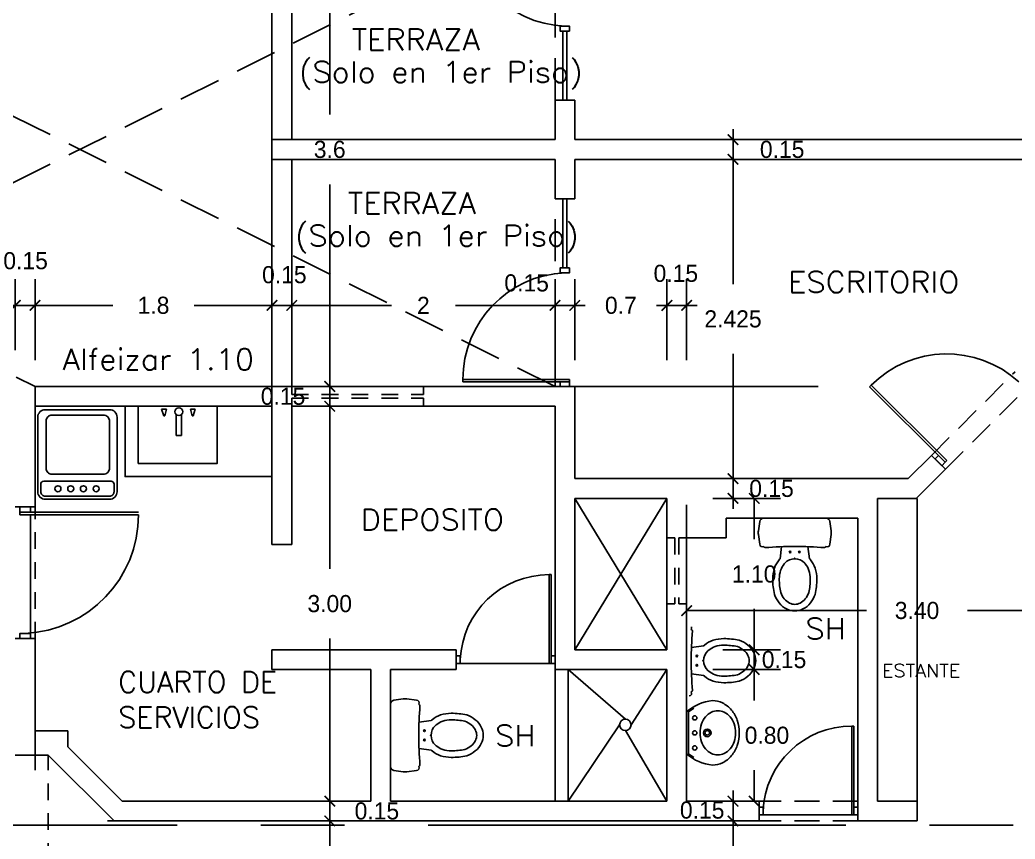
# Model space of a CAD drawing. Header units: millimetres. Extents: x 223 to 336, y 70 to 137.
# Drawn here: x 314.22 to 321.78, y 123.67 to 129.9 of the extents above; entities that cross this region are included whole.
import ezdxf

# ---------------------------------------------------------------- set-up
doc = ezdxf.new("R2010")
doc.units = ezdxf.units.MM
doc.linetypes.add('CENTERX2', pattern=[101.6, 63.5, -12.7, 12.7, -12.7])
doc.linetypes.add('HIDDEN', pattern=[9.525, 6.35, -3.175])
doc.layers.add('COTAS', color=3, linetype='Continuous', lineweight=9)
for name, color, linetype in [('linea-corte', 140, 'CENTERX2'), ('MUEBLES', 253, 'Continuous'), ('MUROS', 5, 'Continuous'), ('MUROS-BAJOS', 40, 'Continuous'), ('pisos', 8, 'Continuous'), ('PROYECCIONES', 6, 'HIDDEN'), ('PUERTAS', 2, 'Continuous'), ('TEXTOS', 4, 'Continuous')]:
    doc.layers.add(name, color=color, linetype=linetype)
doc.layers.add('VENTANAS', color=250, linetype='Continuous', plot=False)
doc.styles.add('ROMANS', font='romans.shx', dxfattribs={"height": 0.05})
doc.dimstyles.new('ISO-25', dxfattribs={"dimtxt": 0.13, "dimasz": 0.08, "dimexe": 0.2, "dimexo": 0.2, "dimgap": 0.2, "dimtad": 0, "dimtih": 1, "dimtoh": 1, "dimdec": 3, "dimdsep": 46, "dimtxsty": 'Standard', "dimblk": 'ARCHTICK', "dimcen": 3, "dimadec": 0, "dimazin": 0, "dimtfac": 1, "dimtdec": 3, "dimtmove": 0, "dimatfit": 3, "dimldrblk": 'ARCHTICK', "dimfxl": 1, "dimarcsym": 0})

# ---------------------------------------------------------------- blocks, each defined once
blk = doc.blocks.new('_ARCHTICK')
at = {"color": 0, "linetype": 'ByBlock', "const_width": 0.15}
blk.add_lwpolyline([(-0.5, -0.5), (0.5, 0.5)], dxfattribs=at)
blk = doc.blocks.new('*D398')
at = {"layer": 'COTAS', "color": 0, "lineweight": -2, "ltscale": 0.05, "transparency": 16777216}
for p, q in [((319.4806, 128.8378), (319.8327, 128.8378)), ((319.6327, 128.8378), (319.6327, 127.8903)), ((319.6327, 126.4128), (319.6327, 127.3603)), ((319.4806, 126.4128), (319.8327, 126.4128))]:
    blk.add_line(p, q, dxfattribs=at)
at = {"layer": 'Defpoints', "color": 0, "ltscale": 0.05, "transparency": 16777216}
for p in [(319.2806, 128.8378), (319.6327, 128.8378), (319.2806, 126.4128)]:
    blk.add_point(p, dxfattribs=at)
at = {"layer": 'COTAS', "color": 0, "lineweight": -2, "ltscale": 0.05, "transparency": 16777216, "xscale": 0.08, "yscale": 0.08, "zscale": 0.08}
for p, rotation in [((319.6327, 128.8378), 90), ((319.6327, 126.4128), 270)]:
    blk.add_blockref('_ARCHTICK', p, dxfattribs=dict(at, rotation=rotation))
at = {"layer": 'COTAS', "color": 0, "ltscale": 0.05, "transparency": 16777216, "insert": (319.6327, 127.6253), "char_height": 0.13, "attachment_point": 5}
blk.add_mtext('2.425', dxfattribs=at)
blk = doc.blocks.new('*D383')
at = {"layer": 'COTAS', "color": 0, "lineweight": -2, "ltscale": 0.05, "transparency": 16777216}
for p, q in [((316.5691, 127.1128), (316.5691, 127.1928)), ((316.8806, 127.1128), (316.3691, 127.1128)), ((316.5691, 127.1128), (316.5691, 126.9628)), ((316.5691, 127.1128), (316.5691, 126.9628)), ((316.8806, 126.9628), (316.3691, 126.9628)), ((316.5691, 126.9628), (316.5691, 126.8828))]:
    blk.add_line(p, q, dxfattribs=at)
at = {"layer": 'Defpoints', "color": 0, "ltscale": 0.05, "transparency": 16777216}
for p in [(317.0806, 127.1128), (316.5691, 126.9628), (317.0806, 126.9628)]:
    blk.add_point(p, dxfattribs=at)
at = {"layer": 'COTAS', "color": 0, "lineweight": -2, "ltscale": 0.05, "transparency": 16777216, "xscale": 0.08, "yscale": 0.08, "zscale": 0.08}
for p, rotation in [((316.5691, 127.1128), 270), ((316.5691, 126.9628), 90)]:
    blk.add_blockref('_ARCHTICK', p, dxfattribs=dict(at, rotation=rotation))
at = {"layer": 'COTAS', "color": 0, "ltscale": 0.05, "transparency": 16777216, "insert": (316.2146, 127.0378), "char_height": 0.13, "attachment_point": 5}
blk.add_mtext('0.15', dxfattribs=at)
blk = doc.blocks.new('*D382')
at = {"layer": 'COTAS', "color": 0, "lineweight": -2, "ltscale": 0.05, "transparency": 16777216}
for p, q in [((316.8806, 130.7128), (316.3691, 130.7128)), ((316.5691, 130.7128), (316.5691, 129.1778)), ((316.5691, 127.1128), (316.5691, 128.6478)), ((316.8806, 127.1128), (316.3691, 127.1128))]:
    blk.add_line(p, q, dxfattribs=at)
at = {"layer": 'Defpoints', "color": 0, "ltscale": 0.05, "transparency": 16777216}
for p in [(317.0806, 130.7128), (316.5691, 127.1128), (317.0806, 127.1128)]:
    blk.add_point(p, dxfattribs=at)
at = {"layer": 'COTAS', "color": 0, "lineweight": -2, "ltscale": 0.05, "transparency": 16777216, "xscale": 0.08, "yscale": 0.08, "zscale": 0.08}
for p, rotation in [((316.5691, 130.7128), 90), ((316.5691, 127.1128), 270)]:
    blk.add_blockref('_ARCHTICK', p, dxfattribs=dict(at, rotation=rotation))
at = {"layer": 'COTAS', "color": 0, "ltscale": 0.05, "transparency": 16777216, "insert": (316.5691, 128.9128), "char_height": 0.13, "attachment_point": 5}
blk.add_mtext('3.6', dxfattribs=at)
blk = doc.blocks.new('*D346')
at = {"layer": 'COTAS', "color": 0, "lineweight": -2, "ltscale": 0.05, "transparency": 16777216}
for p, q in [((314.8806, 123.8128), (316.7691, 123.8128)), ((316.5691, 123.8128), (316.5691, 123.5778)), ((316.5691, 122.8128), (316.5691, 123.0478)), ((314.8806, 122.8128), (316.7691, 122.8128))]:
    blk.add_line(p, q, dxfattribs=at)
at = {"layer": 'Defpoints', "color": 0, "ltscale": 0.05, "transparency": 16777216}
for p in [(314.6806, 123.8128), (314.6806, 122.8128), (316.5691, 122.8128)]:
    blk.add_point(p, dxfattribs=at)
at = {"layer": 'COTAS', "color": 0, "lineweight": -2, "ltscale": 0.05, "transparency": 16777216, "xscale": 0.08, "yscale": 0.08, "zscale": 0.08}
for p, rotation in [((316.5691, 123.8128), 90), ((316.5691, 122.8128), 270)]:
    blk.add_blockref('_ARCHTICK', p, dxfattribs=dict(at, rotation=rotation))
at = {"layer": 'COTAS', "color": 0, "ltscale": 0.05, "transparency": 16777216, "insert": (316.5691, 123.3128), "char_height": 0.13, "attachment_point": 5}
blk.add_mtext('1.00', dxfattribs=at)
blk = doc.blocks.new('*D345')
at = {"layer": 'COTAS', "color": 0, "lineweight": -2, "ltscale": 0.05, "transparency": 16777216}
for p, q in [((316.5691, 123.9628), (316.5691, 124.0428)), ((316.6806, 123.9628), (316.3691, 123.9628)), ((316.5691, 123.9628), (316.5691, 123.8128)), ((316.5691, 123.9628), (316.5691, 123.8128)), ((314.8806, 123.8128), (316.7691, 123.8128)), ((316.5691, 123.8128), (316.5691, 123.7328))]:
    blk.add_line(p, q, dxfattribs=at)
at = {"layer": 'Defpoints', "color": 0, "ltscale": 0.05, "transparency": 16777216}
for p in [(316.8806, 123.9628), (314.6806, 123.8128), (316.5691, 123.8128)]:
    blk.add_point(p, dxfattribs=at)
at = {"layer": 'COTAS', "color": 0, "lineweight": -2, "ltscale": 0.05, "transparency": 16777216, "xscale": 0.08, "yscale": 0.08, "zscale": 0.08}
for p, rotation in [((316.5691, 123.9628), 270), ((316.5691, 123.8128), 90)]:
    blk.add_blockref('_ARCHTICK', p, dxfattribs=dict(at, rotation=rotation))
at = {"layer": 'COTAS', "color": 0, "ltscale": 0.05, "transparency": 16777216, "insert": (316.9274, 123.8878), "char_height": 0.13, "attachment_point": 5}
blk.add_mtext('0.15', dxfattribs=at)
blk = doc.blocks.new('Waters02')
for p, q in [((-0.2369, 0), (0, 0)), ((0, 0), (0.2369, 0)), ((0.2369, 0), (0, 0)), ((-0.2763, -0.0968), (-0.2666, -0.0259)), ((0.2763, -0.0968), (0.2666, -0.0259)), ((-0.2665, -0.1989), (-0.2764, -0.1232)), ((0.2665, -0.1989), (0.2764, -0.1232)), ((-0.0999, -0.2168), (-0.1124, -0.3084)), ((0.1001, -0.2168), (0.1123, -0.3084))]:
    blk.add_line(p, q)
for points in [[(-0.1124, -0.3084, 0.013963), (-0.1187, -0.3158, 0.089637), (-0.1546, -0.3811, 0.081306), (-0.1679, -0.462, 0.056545), (-0.1546, -0.5792, 0.089637), (-0.1187, -0.6444, 0.104644), (-0.0624, -0.69, 0.118458), (0, -0.705, 0.108474)], [(-0.0754, -0.3421, 0.013963), (-0.0799, -0.3474, 0.089637), (-0.1073, -0.397, 0.081306), (-0.1179, -0.462, 0.055176), (-0.1065, -0.5655, 0.085892), (-0.0799, -0.6129, 0.104644), (-0.0397, -0.6455, 0.118458), (0, -0.655, 0.118458)], [(0, -0.705, 0.118458), (0.0624, -0.69, 0.104644), (0.1187, -0.6444, 0.089637), (0.1546, -0.5792, 0.056545), (0.1679, -0.462, 0.081306), (0.1546, -0.3811, 0.089637), (0.1187, -0.3158, 0.014084), (0.1123, -0.3084, 0.108474)], [(0, -0.655, 0.118458), (0.0397, -0.6455, 0.104644), (0.0799, -0.6129, 0.085892), (0.1065, -0.5655, 0.055176), (0.1179, -0.462, 0.081306), (0.1073, -0.397, 0.089637), (0.0799, -0.3474, 0.014084), (0.0753, -0.342, 0.014084)]]:
    blk.add_lwpolyline(points, format="xyb")
for centre in [(-0.0351, -0.2578), (0.0352, -0.2578)]:
    blk.add_circle(centre, 0.00635)
for centre, radius, start, end in [((-0.2369, -0.03), 0.03, 90, 172.23483), ((0.2369, -0.03), 0.03, 7.76517, 90), ((-0.1772, -0.1103), 0.1, 172.23483, 187.43141), ((0.1772, -0.1103), 0.1, 352.56859, 7.76517), ((-0.2368, -0.195), 0.03, 187.43141, 224.95324), ((-0.2492, -0.1825), 0.0348, 255.42526, 291.0227), ((-0.223, -0.2095), 0.0148, 201.68967, 259.56391), ((0.0001, -3.0244), 2.8094, 90.00157, 94.60914), ((0.0001, -3.0244), 2.8094, 85.39307, 90.00157), ((-0.0001, -3.0244), 2.8094, 85.39086, 89.99843), ((0.223, -0.2095), 0.0148, 280.43609, 338.31033), ((0.2492, -0.1825), 0.0348, 248.9773, 284.57474), ((0.2368, -0.195), 0.03, 315.04676, 352.56859), ((0, -0.4116), 0.1025, 42.73136, 137.3026)]:
    blk.add_arc(centre, radius, start, end)
blk.add_point((0, -0.305))
blk = doc.blocks.new('*D397')
at = {"layer": 'COTAS', "color": 0, "lineweight": -2, "ltscale": 0.05, "transparency": 16777216}
for p, q in [((319.6327, 126.4128), (319.6327, 126.4928)), ((319.4806, 126.4128), (319.8327, 126.4128)), ((319.6327, 126.2628), (319.6327, 126.4128)), ((319.6327, 126.2628), (319.6327, 126.4128)), ((319.4806, 126.2628), (319.8327, 126.2628)), ((319.6327, 126.2628), (319.6327, 126.1828))]:
    blk.add_line(p, q, dxfattribs=at)
at = {"layer": 'Defpoints', "color": 0, "ltscale": 0.05, "transparency": 16777216}
for p in [(319.2806, 126.4128), (319.6327, 126.4128), (319.2806, 126.2628)]:
    blk.add_point(p, dxfattribs=at)
at = {"layer": 'COTAS', "color": 0, "lineweight": -2, "ltscale": 0.05, "transparency": 16777216, "xscale": 0.08, "yscale": 0.08, "zscale": 0.08}
for p, rotation in [((319.6327, 126.4128), 270), ((319.6327, 126.2628), 90)]:
    blk.add_blockref('_ARCHTICK', p, dxfattribs=dict(at, rotation=rotation))
at = {"layer": 'COTAS', "color": 0, "ltscale": 0.05, "transparency": 16777216, "insert": (319.9253, 126.3378), "char_height": 0.13, "attachment_point": 5}
blk.add_mtext('0.15', dxfattribs=at)
blk = doc.blocks.new('*D351')
at = {"layer": 'COTAS', "color": 0, "lineweight": -2, "ltscale": 0.05, "transparency": 16777216}
for p, q in [((319.4806, 124.9628), (319.9934, 124.9628)), ((319.7934, 124.9628), (319.7934, 124.7278)), ((319.7934, 123.9628), (319.7934, 124.1978)), ((319.4806, 123.9628), (319.9934, 123.9628))]:
    blk.add_line(p, q, dxfattribs=at)
at = {"layer": 'Defpoints', "color": 0, "ltscale": 0.05, "transparency": 16777216}
for p in [(319.2806, 124.9628), (319.7934, 124.9628), (319.2806, 123.9628)]:
    blk.add_point(p, dxfattribs=at)
at = {"layer": 'COTAS', "color": 0, "lineweight": -2, "ltscale": 0.05, "transparency": 16777216, "xscale": 0.08, "yscale": 0.08, "zscale": 0.08}
for p, rotation in [((319.7934, 124.9628), 90), ((319.7934, 123.9628), 270)]:
    blk.add_blockref('_ARCHTICK', p, dxfattribs=dict(at, rotation=rotation))
at = {"layer": 'COTAS', "color": 0, "ltscale": 0.05, "transparency": 16777216, "insert": (319.8906, 124.4628), "char_height": 0.13, "attachment_point": 5}
blk.add_mtext('0.80', dxfattribs=at)
blk = doc.blocks.new('*D330')
at = {"layer": 'COTAS', "color": 0, "lineweight": -2, "ltscale": 0.05, "transparency": 16777216}
for p, q in [((319.2806, 126.2128), (319.2806, 125.2106)), ((322.7806, 125.8378), (322.7806, 125.2106)), ((319.2806, 125.4106), (320.6465, 125.4106)), ((322.7806, 125.4106), (321.4148, 125.4106))]:
    blk.add_line(p, q, dxfattribs=at)
at = {"layer": 'Defpoints', "color": 0, "ltscale": 0.05, "transparency": 16777216}
for p in [(319.2806, 126.4128), (322.7806, 126.0378), (319.2806, 125.4106)]:
    blk.add_point(p, dxfattribs=at)
at = {"layer": 'COTAS', "color": 0, "lineweight": -2, "ltscale": 0.05, "transparency": 16777216, "xscale": 0.08, "yscale": 0.08, "zscale": 0.08, "rotation": 180}
blk.add_blockref('_ARCHTICK', (319.2806, 125.4106), dxfattribs=at)
at = {"layer": 'COTAS', "color": 0, "lineweight": -2, "ltscale": 0.05, "transparency": 16777216, "xscale": 0.08, "yscale": 0.08, "zscale": 0.08}
blk.add_blockref('_ARCHTICK', (322.7806, 125.4106), dxfattribs=at)
at = {"layer": 'COTAS', "color": 0, "ltscale": 0.05, "transparency": 16777216, "insert": (321.0306, 125.4106), "char_height": 0.13, "attachment_point": 5}
blk.add_mtext('3.40', dxfattribs=at)
blk = doc.blocks.new('*D352')
at = {"layer": 'COTAS', "color": 0, "lineweight": -2, "ltscale": 0.05, "transparency": 16777216}
for p, q in [((319.7934, 125.1128), (319.7934, 125.1928)), ((319.5556, 125.1128), (319.9934, 125.1128)), ((319.7934, 124.9628), (319.7934, 125.1128)), ((319.7934, 124.9628), (319.7934, 125.1128)), ((319.4806, 124.9628), (319.9934, 124.9628)), ((319.7934, 124.9628), (319.7934, 124.8828))]:
    blk.add_line(p, q, dxfattribs=at)
at = {"layer": 'Defpoints', "color": 0, "ltscale": 0.05, "transparency": 16777216}
for p in [(319.3556, 125.1128), (319.7934, 125.1128), (319.2806, 124.9628)]:
    blk.add_point(p, dxfattribs=at)
at = {"layer": 'COTAS', "color": 0, "lineweight": -2, "ltscale": 0.05, "transparency": 16777216, "xscale": 0.08, "yscale": 0.08, "zscale": 0.08}
for p, rotation in [((319.7934, 125.1128), 270), ((319.7934, 124.9628), 90)]:
    blk.add_blockref('_ARCHTICK', p, dxfattribs=dict(at, rotation=rotation))
at = {"layer": 'COTAS', "color": 0, "ltscale": 0.05, "transparency": 16777216, "insert": (320.0205, 125.0378), "char_height": 0.13, "attachment_point": 5}
blk.add_mtext('0.15', dxfattribs=at)
blk = doc.blocks.new('Lavats14')
for p, q in [((-0.16, 0), (0.16, 0)), ((-0.16, -0.014), (-0.1871, -0.0546)), ((-0.16, -0.014), (0.16, -0.014)), ((0.16, -0.014), (0.1871, -0.0546))]:
    blk.add_line(p, q)
for points in [[(-0.1679, -0.2366, -0.115976), (-0.1565, -0.1883, -0.104098), (-0.1206, -0.1429, -0.090776), (-0.0674, -0.113, -0.083177), (0, -0.1017, -0.083177), (0.0674, -0.113, -0.090776), (0.1206, -0.1429, -0.104098), (0.1565, -0.1883, -0.115976), (0.1679, -0.2366, -0.115976)], [(-0.245, -0.1961, 0.115976), (-0.2271, -0.2721, 0.104098), (-0.1732, -0.3402, 0.090776), (-0.0957, -0.3839, 0.083177), (0, -0.4, 0.083177), (0.0957, -0.3839, 0.090776), (0.1732, -0.3402, 0.104098), (0.2271, -0.2721, 0.115976), (0.245, -0.1961, 0.115976)], [(-0.1679, -0.2366, 0.115976), (-0.1565, -0.285, 0.104098), (-0.1206, -0.3304, 0.090776), (-0.0674, -0.3603, 0.083177), (0, -0.3716, 0.083177), (0.0674, -0.3603, 0.090776), (0.1206, -0.3304, 0.104098), (0.1565, -0.285, 0.115976), (0.1679, -0.2366, 0.115976)]]:
    blk.add_lwpolyline(points, format="xyb")
for centre, radius in [((-0.1144, -0.0613), 0.016), ((0, -0.0613), 0.016), ((0.1138, -0.0613), 0.016), ((0, -0.1564), 0.029), ((0, -0.1564), 0.0172)]:
    blk.add_circle(centre, radius)
for centre, start, end in [((0.0997, -0.229), 138.58883, 174.53727), ((-0.0997, -0.229), 5.46273, 41.41117)]:
    blk.add_arc(centre, 0.3463, start, end)
blk = doc.blocks.new('*D350')
at = {"layer": 'COTAS', "color": 0, "lineweight": -2, "ltscale": 0.05, "transparency": 16777216}
for p, q in [((319.6327, 123.9628), (319.6327, 124.0428)), ((319.4806, 123.9628), (319.8327, 123.9628)), ((319.6327, 123.8128), (319.6327, 123.9628)), ((319.6327, 123.8128), (319.6327, 123.9628)), ((319.595, 123.8128), (319.8327, 123.8128)), ((319.6327, 123.8128), (319.6327, 123.7328))]:
    blk.add_line(p, q, dxfattribs=at)
at = {"layer": 'Defpoints', "color": 0, "ltscale": 0.05, "transparency": 16777216}
for p in [(319.2806, 123.9628), (319.6327, 123.9628), (319.395, 123.8128)]:
    blk.add_point(p, dxfattribs=at)
at = {"layer": 'COTAS', "color": 0, "lineweight": -2, "ltscale": 0.05, "transparency": 16777216, "xscale": 0.08, "yscale": 0.08, "zscale": 0.08}
for p, rotation in [((319.6327, 123.9628), 270), ((319.6327, 123.8128), 90)]:
    blk.add_blockref('_ARCHTICK', p, dxfattribs=dict(at, rotation=rotation))
at = {"layer": 'COTAS', "color": 0, "ltscale": 0.05, "transparency": 16777216, "insert": (319.3986, 123.8942), "char_height": 0.13, "attachment_point": 5}
blk.add_mtext('0.15', dxfattribs=at)
blk = doc.blocks.new('*D349')
at = {"layer": 'COTAS', "color": 0, "lineweight": -2, "ltscale": 0.05, "transparency": 16777216}
for p, q in [((319.595, 123.8128), (319.8327, 123.8128)), ((319.6327, 123.8128), (319.6327, 123.5778)), ((319.6327, 122.8128), (319.6327, 123.0478)), ((319.595, 122.8128), (319.8327, 122.8128))]:
    blk.add_line(p, q, dxfattribs=at)
at = {"layer": 'Defpoints', "color": 0, "ltscale": 0.05, "transparency": 16777216}
for p in [(319.395, 123.8128), (319.6327, 123.8128), (319.395, 122.8128)]:
    blk.add_point(p, dxfattribs=at)
at = {"layer": 'COTAS', "color": 0, "lineweight": -2, "ltscale": 0.05, "transparency": 16777216, "xscale": 0.08, "yscale": 0.08, "zscale": 0.08}
for p, rotation in [((319.6327, 123.8128), 90), ((319.6327, 122.8128), 270)]:
    blk.add_blockref('_ARCHTICK', p, dxfattribs=dict(at, rotation=rotation))
at = {"layer": 'COTAS', "color": 0, "ltscale": 0.05, "transparency": 16777216, "insert": (319.6327, 123.3128), "char_height": 0.13, "attachment_point": 5}
blk.add_mtext('1.00', dxfattribs=at)
blk = doc.blocks.new('*D333')
at = {"layer": 'COTAS', "color": 0, "lineweight": -2, "ltscale": 0.05, "transparency": 16777216}
for p, q in [((316.8806, 126.9628), (316.3691, 126.9628)), ((316.5691, 126.9628), (316.5691, 125.7278)), ((316.5691, 123.9628), (316.5691, 125.1978)), ((316.6806, 123.9628), (316.3691, 123.9628))]:
    blk.add_line(p, q, dxfattribs=at)
at = {"layer": 'Defpoints', "color": 0, "ltscale": 0.05, "transparency": 16777216}
for p in [(317.0806, 126.9628), (316.5691, 123.9628), (316.8806, 123.9628)]:
    blk.add_point(p, dxfattribs=at)
at = {"layer": 'COTAS', "color": 0, "lineweight": -2, "ltscale": 0.05, "transparency": 16777216, "xscale": 0.08, "yscale": 0.08, "zscale": 0.08}
for p, rotation in [((316.5691, 126.9628), 90), ((316.5691, 123.9628), 270)]:
    blk.add_blockref('_ARCHTICK', p, dxfattribs=dict(at, rotation=rotation))
at = {"layer": 'COTAS', "color": 0, "ltscale": 0.05, "transparency": 16777216, "insert": (316.5691, 125.4628), "char_height": 0.13, "attachment_point": 5}
blk.add_mtext('3.00', dxfattribs=at)
blk = doc.blocks.new('*D332')
at = {"layer": 'COTAS', "color": 0, "lineweight": -2, "ltscale": 0.05, "transparency": 16777216}
for p, q in [((319.4806, 126.2628), (319.9934, 126.2628)), ((319.7934, 126.2628), (319.7934, 125.9528)), ((319.7934, 125.1128), (319.7934, 125.4228)), ((319.5556, 125.1128), (319.9934, 125.1128))]:
    blk.add_line(p, q, dxfattribs=at)
at = {"layer": 'Defpoints', "color": 0, "ltscale": 0.05, "transparency": 16777216}
for p in [(319.2806, 126.2628), (319.7934, 126.2628), (319.3556, 125.1128)]:
    blk.add_point(p, dxfattribs=at)
at = {"layer": 'COTAS', "color": 0, "lineweight": -2, "ltscale": 0.05, "transparency": 16777216, "xscale": 0.08, "yscale": 0.08, "zscale": 0.08}
for p, rotation in [((319.7934, 126.2628), 90), ((319.7934, 125.1128), 270)]:
    blk.add_blockref('_ARCHTICK', p, dxfattribs=dict(at, rotation=rotation))
at = {"layer": 'COTAS', "color": 0, "ltscale": 0.05, "transparency": 16777216, "insert": (319.7934, 125.6878), "char_height": 0.13, "attachment_point": 5}
blk.add_mtext('1.10', dxfattribs=at)
blk = doc.blocks.new('*D444')
at = {"layer": 'COTAS', "color": 0, "lineweight": -2, "ltscale": 0.05, "transparency": 16777216}
for p, q in [((314.3306, 127.3128), (314.3306, 127.9286)), ((316.1306, 127.3128), (316.1306, 127.9286)), ((314.3306, 127.7286), (314.9223, 127.7286)), ((316.1306, 127.7286), (315.539, 127.7286))]:
    blk.add_line(p, q, dxfattribs=at)
at = {"layer": 'Defpoints', "color": 0, "ltscale": 0.05, "transparency": 16777216}
for p in [(316.1306, 127.7286), (314.3306, 127.1128), (316.1306, 127.1128)]:
    blk.add_point(p, dxfattribs=at)
at = {"layer": 'COTAS', "color": 0, "lineweight": -2, "ltscale": 0.05, "transparency": 16777216, "xscale": 0.08, "yscale": 0.08, "zscale": 0.08, "rotation": 180}
blk.add_blockref('_ARCHTICK', (314.3306, 127.7286), dxfattribs=at)
at = {"layer": 'COTAS', "color": 0, "lineweight": -2, "ltscale": 0.05, "transparency": 16777216, "xscale": 0.08, "yscale": 0.08, "zscale": 0.08}
blk.add_blockref('_ARCHTICK', (316.1306, 127.7286), dxfattribs=at)
at = {"layer": 'COTAS', "color": 0, "ltscale": 0.05, "transparency": 16777216, "insert": (315.2306, 127.7286), "char_height": 0.13, "attachment_point": 5}
blk.add_mtext('1.8', dxfattribs=at)
blk = doc.blocks.new('*D370')
at = {"layer": 'COTAS', "color": 0, "lineweight": -2, "ltscale": 0.05, "transparency": 16777216}
for p, q in [((314.1806, 127.3877), (314.1806, 127.9286)), ((312.6966, 127.7286), (313.0761, 127.7286)), ((312.6966, 127.7285), (312.6966, 127.5286)), ((314.1806, 127.7286), (313.8011, 127.7286))]:
    blk.add_line(p, q, dxfattribs=at)
at = {"layer": 'Defpoints', "color": 0, "ltscale": 0.05, "transparency": 16777216}
for p in [(312.6966, 127.9285), (312.6966, 127.7286), (314.1806, 127.1877)]:
    blk.add_point(p, dxfattribs=at)
at = {"layer": 'COTAS', "color": 0, "lineweight": -2, "ltscale": 0.05, "transparency": 16777216, "xscale": 0.08, "yscale": 0.08, "zscale": 0.08, "rotation": 180}
blk.add_blockref('_ARCHTICK', (312.6966, 127.7286), dxfattribs=at)
at = {"layer": 'COTAS', "color": 0, "lineweight": -2, "ltscale": 0.05, "transparency": 16777216, "xscale": 0.08, "yscale": 0.08, "zscale": 0.08}
blk.add_blockref('_ARCHTICK', (314.1806, 127.7286), dxfattribs=at)
at = {"layer": 'COTAS', "color": 0, "ltscale": 0.05, "transparency": 16777216, "insert": (313.4386, 127.7286), "char_height": 0.13, "attachment_point": 5}
blk.add_mtext('1.50', dxfattribs=at)
blk = doc.blocks.new('*D384')
at = {"layer": 'COTAS', "color": 0, "lineweight": -2, "ltscale": 0.05, "transparency": 16777216}
for p, q in [((314.1806, 127.3877), (314.1806, 127.9286)), ((314.3306, 127.3128), (314.3306, 127.9286)), ((314.1806, 127.7286), (314.1006, 127.7286)), ((314.3306, 127.7286), (314.1806, 127.7286)), ((314.3306, 127.7286), (314.4106, 127.7286))]:
    blk.add_line(p, q, dxfattribs=at)
at = {"layer": 'Defpoints', "color": 0, "ltscale": 0.05, "transparency": 16777216}
for p in [(314.1806, 127.7286), (314.1806, 127.1877), (314.3306, 127.1128)]:
    blk.add_point(p, dxfattribs=at)
at = {"layer": 'COTAS', "color": 0, "lineweight": -2, "ltscale": 0.05, "transparency": 16777216, "xscale": 0.08, "yscale": 0.08, "zscale": 0.08}
blk.add_blockref('_ARCHTICK', (314.1806, 127.7286), dxfattribs=at)
at = {"layer": 'COTAS', "color": 0, "lineweight": -2, "ltscale": 0.05, "transparency": 16777216, "xscale": 0.08, "yscale": 0.08, "zscale": 0.08, "rotation": 180}
blk.add_blockref('_ARCHTICK', (314.3306, 127.7286), dxfattribs=at)
at = {"layer": 'COTAS', "color": 0, "ltscale": 0.05, "transparency": 16777216, "insert": (314.2588, 128.0673), "char_height": 0.13, "attachment_point": 5}
blk.add_mtext('0.15', dxfattribs=at)
blk = doc.blocks.new('*D399')
at = {"layer": 'COTAS', "color": 0, "lineweight": -2, "ltscale": 0.05, "transparency": 16777216}
for p, q in [((319.6327, 128.9878), (319.6327, 129.0678)), ((319.4806, 128.9878), (319.8327, 128.9878)), ((319.6327, 128.8378), (319.6327, 128.9878)), ((319.6327, 128.8378), (319.6327, 128.9878)), ((319.4806, 128.8378), (319.8327, 128.8378)), ((319.6327, 128.8378), (319.6327, 128.7578))]:
    blk.add_line(p, q, dxfattribs=at)
at = {"layer": 'Defpoints', "color": 0, "ltscale": 0.05, "transparency": 16777216}
for p in [(319.2806, 128.9878), (319.6327, 128.9878), (319.2806, 128.8378)]:
    blk.add_point(p, dxfattribs=at)
at = {"layer": 'COTAS', "color": 0, "lineweight": -2, "ltscale": 0.05, "transparency": 16777216, "xscale": 0.08, "yscale": 0.08, "zscale": 0.08}
for p, rotation in [((319.6327, 128.9878), 270), ((319.6327, 128.8378), 90)]:
    blk.add_blockref('_ARCHTICK', p, dxfattribs=dict(at, rotation=rotation))
at = {"layer": 'COTAS', "color": 0, "ltscale": 0.05, "transparency": 16777216, "insert": (320.006, 128.9128), "char_height": 0.13, "attachment_point": 5}
blk.add_mtext('0.15', dxfattribs=at)
blk = doc.blocks.new('*D448')
at = {"layer": 'COTAS', "color": 0, "lineweight": -2, "ltscale": 0.05, "transparency": 16777216}
for p, q in [((318.4306, 127.3128), (318.4306, 127.9286)), ((319.1306, 127.3128), (319.1306, 127.9286)), ((318.4306, 127.7286), (318.3506, 127.7286)), ((318.4306, 127.7286), (318.4615, 127.7286)), ((319.1306, 127.7286), (319.0998, 127.7286)), ((319.1306, 127.7286), (319.2106, 127.7286))]:
    blk.add_line(p, q, dxfattribs=at)
at = {"layer": 'Defpoints', "color": 0, "ltscale": 0.05, "transparency": 16777216}
for p in [(319.1306, 127.7286), (318.4306, 127.1128), (319.1306, 127.1128)]:
    blk.add_point(p, dxfattribs=at)
at = {"layer": 'COTAS', "color": 0, "lineweight": -2, "ltscale": 0.05, "transparency": 16777216, "xscale": 0.08, "yscale": 0.08, "zscale": 0.08}
blk.add_blockref('_ARCHTICK', (318.4306, 127.7286), dxfattribs=at)
at = {"layer": 'COTAS', "color": 0, "lineweight": -2, "ltscale": 0.05, "transparency": 16777216, "xscale": 0.08, "yscale": 0.08, "zscale": 0.08, "rotation": 180}
blk.add_blockref('_ARCHTICK', (319.1306, 127.7286), dxfattribs=at)
at = {"layer": 'COTAS', "color": 0, "ltscale": 0.05, "transparency": 16777216, "insert": (318.7806, 127.7286), "char_height": 0.13, "attachment_point": 5}
blk.add_mtext('0.7', dxfattribs=at)
blk = doc.blocks.new('*D449')
at = {"layer": 'COTAS', "color": 0, "lineweight": -2, "ltscale": 0.05, "transparency": 16777216}
for p, q in [((319.1306, 127.3128), (319.1306, 127.9286)), ((319.2806, 127.3128), (319.2806, 127.9286)), ((319.1306, 127.7286), (319.0506, 127.7286)), ((319.1306, 127.7286), (319.2806, 127.7286)), ((319.2806, 127.7286), (319.3606, 127.7286))]:
    blk.add_line(p, q, dxfattribs=at)
at = {"layer": 'Defpoints', "color": 0, "ltscale": 0.05, "transparency": 16777216}
for p in [(319.2806, 127.7286), (319.1306, 127.1128), (319.2806, 127.1128)]:
    blk.add_point(p, dxfattribs=at)
at = {"layer": 'COTAS', "color": 0, "lineweight": -2, "ltscale": 0.05, "transparency": 16777216, "xscale": 0.08, "yscale": 0.08, "zscale": 0.08}
blk.add_blockref('_ARCHTICK', (319.1306, 127.7286), dxfattribs=at)
at = {"layer": 'COTAS', "color": 0, "lineweight": -2, "ltscale": 0.05, "transparency": 16777216, "xscale": 0.08, "yscale": 0.08, "zscale": 0.08, "rotation": 180}
blk.add_blockref('_ARCHTICK', (319.2806, 127.7286), dxfattribs=at)
at = {"layer": 'COTAS', "color": 0, "ltscale": 0.05, "transparency": 16777216, "insert": (319.1984, 127.9714), "char_height": 0.13, "attachment_point": 5}
blk.add_mtext('0.15', dxfattribs=at)
blk = doc.blocks.new('*D447')
at = {"layer": 'COTAS', "color": 0, "lineweight": -2, "ltscale": 0.05, "transparency": 16777216}
for p, q in [((318.2806, 127.3128), (318.2806, 127.9286)), ((318.4306, 127.3128), (318.4306, 127.9286)), ((318.2806, 127.7286), (318.2006, 127.7286)), ((318.2806, 127.7286), (318.4306, 127.7286)), ((318.4306, 127.7286), (318.5106, 127.7286))]:
    blk.add_line(p, q, dxfattribs=at)
at = {"layer": 'Defpoints', "color": 0, "ltscale": 0.05, "transparency": 16777216}
for p in [(318.4306, 127.7286), (318.2806, 127.1128), (318.4306, 127.1128)]:
    blk.add_point(p, dxfattribs=at)
at = {"layer": 'COTAS', "color": 0, "lineweight": -2, "ltscale": 0.05, "transparency": 16777216, "xscale": 0.08, "yscale": 0.08, "zscale": 0.08}
blk.add_blockref('_ARCHTICK', (318.2806, 127.7286), dxfattribs=at)
at = {"layer": 'COTAS', "color": 0, "lineweight": -2, "ltscale": 0.05, "transparency": 16777216, "xscale": 0.08, "yscale": 0.08, "zscale": 0.08, "rotation": 180}
blk.add_blockref('_ARCHTICK', (318.4306, 127.7286), dxfattribs=at)
at = {"layer": 'COTAS', "color": 0, "ltscale": 0.05, "transparency": 16777216, "insert": (318.0649, 127.8987), "char_height": 0.13, "attachment_point": 5}
blk.add_mtext('0.15', dxfattribs=at)
blk = doc.blocks.new('*D445')
at = {"layer": 'COTAS', "color": 0, "lineweight": -2, "ltscale": 0.05, "transparency": 16777216}
for p, q in [((316.1306, 127.3128), (316.1306, 127.9286)), ((316.2806, 127.3128), (316.2806, 127.9286)), ((316.1306, 127.7286), (316.0506, 127.7286)), ((316.1306, 127.7286), (316.2806, 127.7286)), ((316.2806, 127.7286), (316.3606, 127.7286))]:
    blk.add_line(p, q, dxfattribs=at)
at = {"layer": 'Defpoints', "color": 0, "ltscale": 0.05, "transparency": 16777216}
for p in [(316.2806, 127.7286), (316.1306, 127.1128), (316.2806, 127.1128)]:
    blk.add_point(p, dxfattribs=at)
at = {"layer": 'COTAS', "color": 0, "lineweight": -2, "ltscale": 0.05, "transparency": 16777216, "xscale": 0.08, "yscale": 0.08, "zscale": 0.08}
blk.add_blockref('_ARCHTICK', (316.1306, 127.7286), dxfattribs=at)
at = {"layer": 'COTAS', "color": 0, "lineweight": -2, "ltscale": 0.05, "transparency": 16777216, "xscale": 0.08, "yscale": 0.08, "zscale": 0.08, "rotation": 180}
blk.add_blockref('_ARCHTICK', (316.2806, 127.7286), dxfattribs=at)
at = {"layer": 'COTAS', "color": 0, "ltscale": 0.05, "transparency": 16777216, "insert": (316.2244, 127.9611), "char_height": 0.13, "attachment_point": 5}
blk.add_mtext('0.15', dxfattribs=at)
blk = doc.blocks.new('*D446')
at = {"layer": 'COTAS', "color": 0, "lineweight": -2, "ltscale": 0.05, "transparency": 16777216}
for p, q in [((316.2806, 127.3128), (316.2806, 127.9286)), ((318.2806, 127.3128), (318.2806, 127.9286)), ((316.2806, 127.7286), (317.0373, 127.7286)), ((318.2806, 127.7286), (317.524, 127.7286))]:
    blk.add_line(p, q, dxfattribs=at)
at = {"layer": 'Defpoints', "color": 0, "ltscale": 0.05, "transparency": 16777216}
for p in [(318.2806, 127.7286), (316.2806, 127.1128), (318.2806, 127.1128)]:
    blk.add_point(p, dxfattribs=at)
at = {"layer": 'COTAS', "color": 0, "lineweight": -2, "ltscale": 0.05, "transparency": 16777216, "xscale": 0.08, "yscale": 0.08, "zscale": 0.08, "rotation": 180}
blk.add_blockref('_ARCHTICK', (316.2806, 127.7286), dxfattribs=at)
at = {"layer": 'COTAS', "color": 0, "lineweight": -2, "ltscale": 0.05, "transparency": 16777216, "xscale": 0.08, "yscale": 0.08, "zscale": 0.08}
blk.add_blockref('_ARCHTICK', (318.2806, 127.7286), dxfattribs=at)
at = {"layer": 'COTAS', "color": 0, "ltscale": 0.05, "transparency": 16777216, "insert": (317.2806, 127.7286), "char_height": 0.13, "attachment_point": 5}
blk.add_mtext('2', dxfattribs=at)
blk = doc.blocks.new('A$C235B6341')
for p, q in [((0.1666, 0.4882), (0.1541, 0.3966)), ((0.3666, 0.4882), (0.3788, 0.3966))]:
    blk.add_line(p, q)
for points in [[(0.1541, 0.3966, 0.013963), (0.1478, 0.3892, 0.089637), (0.1119, 0.3239, 0.081306), (0.0986, 0.243, 0.056545), (0.1119, 0.1258, 0.089637), (0.1478, 0.0606, 0.104644), (0.2041, 0.015, 0.118458), (0.2665, 0, 0.108474)], [(0.2665, 0, 0.118458), (0.3289, 0.015, 0.104644), (0.3852, 0.0606, 0.089637), (0.4211, 0.1258, 0.056545), (0.4344, 0.243, 0.081306), (0.4211, 0.3239, 0.089637), (0.3852, 0.3892, 0.014084), (0.3788, 0.3966, 0.108474)], [(0.1911, 0.3629, 0.013963), (0.1866, 0.3576, 0.089637), (0.1592, 0.308, 0.081306), (0.1486, 0.243, 0.055176), (0.16, 0.1395, 0.085892), (0.1866, 0.0921, 0.104644), (0.2268, 0.0595, 0.118458), (0.2665, 0.05, 0.118458)], [(0.2665, 0.05, 0.118458), (0.3062, 0.0595, 0.104644), (0.3464, 0.0921, 0.085892), (0.373, 0.1395, 0.055176), (0.3844, 0.243, 0.081306), (0.3738, 0.308, 0.089637), (0.3464, 0.3576, 0.014084), (0.3418, 0.363, 0.014084)]]:
    blk.add_lwpolyline(points, format="xyb")
for centre in [(0.2314, 0.4472), (0.3017, 0.4472)]:
    blk.add_circle(centre, 0.00635)
for centre, radius, start, end in [((0.0297, 0.51), 0.03, 187.43141, 224.95324), ((0.0173, 0.5225), 0.0348, 255.42526, 291.0227), ((0.0435, 0.4955), 0.0148, 201.68967, 259.56391), ((0.2666, -2.3194), 2.8094, 90.00157, 94.60914), ((0.2666, -2.3194), 2.8094, 85.39307, 90.00157), ((0.2664, -2.3194), 2.8094, 85.39086, 89.99843), ((0.4895, 0.4955), 0.0148, 280.43609, 338.31033), ((0.5157, 0.5225), 0.0348, 248.9773, 284.57474), ((0.2665, 0.2934), 0.1025, 42.73136, 137.3026)]:
    blk.add_arc(centre, radius, start, end)
blk.add_point((0.2665, 0.4))

msp = doc.modelspace()

# ---------------------------------------------------------------- linework, layer by layer
at = {"layer": 'linea-corte', "ltscale": 0.05}
msp.add_line((335.73083, 123.78159), (297.15788, 123.78159), dxfattribs=at)
at = {"layer": 'MUEBLES'}
for p, q in [((315.2923, 126.94025), (315.32933, 126.94025)), ((315.2923, 126.94025), (315.30775, 126.88912)), ((315.32933, 126.94025), (315.31569, 126.88912)), ((315.51094, 126.94025), (315.52461, 126.88899)), ((315.54796, 126.94025), (315.51094, 126.94025)), ((315.54796, 126.94025), (315.53248, 126.88899)), ((315.31569, 126.88912), (315.30775, 126.88912)), ((315.40318, 126.7412), (315.40318, 126.89884)), ((315.44318, 126.89884), (315.44318, 126.7412)), ((315.53248, 126.88899), (315.52461, 126.88899)), ((315.44318, 126.7412), (315.40318, 126.7412))]:
    msp.add_line(p, q, dxfattribs=at)
for points in [[(314.89699, 126.93648), (314.40814, 126.93648, 0.4142136), (314.3513, 126.87964), (314.3513, 126.31298, 0.4142136), (314.40814, 126.25614), (314.89699, 126.25614, 0.4142136), (314.95383, 126.31298), (314.95383, 126.87964, 0.4142136)], [(314.41388, 126.49196, 0.4142136), (314.45936, 126.44648), (314.85043, 126.44648, 0.4142136), (314.8959, 126.49196), (314.8959, 126.84957, 0.4142136), (314.85043, 126.89504), (314.45936, 126.89504, 0.4142136), (314.41388, 126.84957)], [(314.37404, 126.36982), (314.37404, 126.31298, 0.4142136), (314.40814, 126.27888), (314.89699, 126.27888, 0.4142136), (314.93109, 126.31298), (314.93109, 126.36982, 0.4142136), (314.90835, 126.39256), (314.39677, 126.39256, 0.4142136)]]:
    msp.add_lwpolyline(points, format="xyb", close=True, dxfattribs=at)
for points in [[(316.13064, 126.42813), (315.01508, 126.42813), (315.01508, 126.96281)], [(315.11508, 126.96281), (315.11508, 126.52813), (315.71508, 126.52813), (315.71508, 126.96281)]]:
    msp.add_lwpolyline(points, dxfattribs=at)
for centre, radius in [((315.42318, 126.9212), 0.03), ((314.50477, 126.33572), 0.02274), ((314.60141, 126.33572), 0.02274), ((314.69804, 126.33572), 0.02274), ((314.79467, 126.33572), 0.02274)]:
    msp.add_circle(centre, radius, dxfattribs=at)
at = {"layer": 'MUROS', "ltscale": 0.05}
for p, q in [((318.28064, 129.28781), (318.28064, 128.98781)), ((318.43064, 129.28781), (318.43064, 128.98781)), ((316.13064, 128.98781), (316.13064, 128.83781)), ((318.28064, 128.83781), (318.28064, 128.53781)), ((318.43064, 128.83781), (318.43064, 128.53781)), ((314.1879, 127.18406), (314.33064, 127.11281)), ((314.33064, 127.11281), (314.33064, 126.89749)), ((316.13064, 127.11281), (316.13064, 125.91281)), ((318.43064, 126.41281), (318.43064, 127.11281)), ((318.43064, 127.11281), (318.43064, 126.41281)), ((316.28064, 126.96281), (316.28064, 125.91281)), ((318.28064, 126.96281), (318.28064, 126.41281)), ((318.28064, 126.96281), (318.28064, 126.41281)), ((314.33064, 126.19749), (314.33064, 126.89749)), ((320.96287, 126.41281), (321.13965, 126.58958)), ((320.96287, 126.41281), (321.13965, 126.58958)), ((321.24571, 126.48352), (321.13965, 126.58958)), ((321.24571, 126.48352), (321.13965, 126.58958)), ((321.025, 126.26281), (321.24571, 126.48352)), ((321.025, 126.26281), (321.24571, 126.48352)), ((318.28064, 124.96281), (318.28064, 126.41281)), ((318.43064, 125.11281), (318.43064, 126.26281)), ((319.13064, 126.26281), (318.43064, 126.26281)), ((319.13064, 126.26281), (319.13064, 125.11281)), ((320.73064, 126.26281), (320.73064, 123.96281)), ((314.18064, 126.19749), (314.33064, 126.19749)), ((320.58064, 126.11281), (320.58064, 123.81281)), ((319.28064, 125.96281), (319.28064, 123.96281)), ((314.18064, 125.19749), (314.33064, 125.19749)), ((314.33064, 124.49749), (314.33064, 125.19749)), ((316.13064, 125.11281), (316.13064, 124.96281)), ((317.53064, 125.11281), (317.53064, 124.96281)), ((317.53064, 125.11281), (317.53064, 124.96281)), ((316.88064, 124.96281), (316.88064, 123.96281)), ((317.03064, 124.96281), (317.03064, 123.96281)), ((319.13064, 124.96281), (319.13064, 123.96281)), ((314.33064, 124.49749), (314.58064, 124.49749)), ((314.58064, 124.49749), (314.58064, 124.37494)), ((314.58064, 124.37494), (314.99277, 123.96281)), ((314.43064, 124.31281), (314.18064, 124.31281)), ((314.43064, 124.31281), (314.93064, 123.81281)), ((319.83064, 123.96281), (319.83064, 123.81281)), ((321.03064, 123.95561), (321.03064, 123.81281))]:
    msp.add_line(p, q, dxfattribs=at)
at = {"layer": 'MUROS'}
for p, q in [((318.28064, 129.28781), (318.43064, 129.28781)), ((316.13064, 128.98781), (318.28064, 128.98781)), ((318.43064, 128.98781), (322.78064, 128.98781)), ((316.13064, 128.83781), (318.28064, 128.83781)), ((318.43064, 128.83781), (322.78064, 128.83781)), ((318.28064, 128.53781), (318.43064, 128.53781)), ((316.13064, 127.11281), (318.43064, 127.11281)), ((316.28064, 126.96281), (318.28064, 126.96281)), ((318.43064, 126.41281), (320.96287, 126.41281)), ((319.28064, 126.41281), (320.96287, 126.41281)), ((320.73064, 126.26281), (321.025, 126.26281)), ((320.58064, 126.11281), (319.58064, 126.11281)), ((319.58064, 125.96281), (319.58064, 126.11281)), ((319.28064, 125.96281), (319.58064, 125.96281)), ((316.13064, 125.91281), (316.28064, 125.91281)), ((316.13064, 125.11281), (317.53064, 125.11281)), ((318.43064, 125.11281), (319.13064, 125.11281)), ((316.13064, 124.96281), (316.88064, 124.96281)), ((317.03064, 124.96281), (317.53064, 124.96281)), ((318.28064, 124.96281), (319.13064, 124.96281)), ((314.99277, 123.96281), (316.88064, 123.96281)), ((317.03064, 123.96281), (319.13064, 123.96281)), ((319.28064, 123.96281), (319.83064, 123.96281)), ((320.73064, 123.96281), (321.03064, 123.96281)), ((314.93064, 123.81281), (319.83064, 123.81281)), ((320.58064, 123.81281), (321.03064, 123.81281))]:
    msp.add_line(p, q, dxfattribs=at)
at = {"layer": 'MUROS-BAJOS', "ltscale": 0.05}
for p, q in [((316.13064, 130.71281), (316.13064, 128.98781)), ((316.28064, 130.71281), (316.28064, 128.98781)), ((316.13064, 128.83781), (316.13064, 127.11281)), ((316.28064, 128.83781), (316.28064, 127.11281)), ((316.13064, 127.11281), (314.33064, 127.11281)), ((316.13064, 126.96281), (314.33064, 126.96281))]:
    msp.add_line(p, q, dxfattribs=at)
at = {"layer": 'pisos', "ltscale": 0.05}
for p, q in [((318.43064, 127.11281), (320.27987, 127.11281)), ((318.43064, 125.11281), (319.13064, 126.26281)), ((318.43064, 126.26281), (319.13064, 125.11281)), ((321.03064, 126.26281), (321.03064, 123.95561)), ((314.29564, 126.13749), (314.29564, 125.23749)), ((318.23564, 125.00781), (317.56064, 125.00781)), ((318.28064, 123.96281), (318.28064, 124.96281)), ((318.38064, 123.96281), (318.38064, 124.96281)), ((318.38064, 124.96281), (318.81497, 124.58538)), ((318.85843, 124.54192), (319.13064, 124.96281)), ((318.38064, 123.96281), (318.7715, 124.54192)), ((314.33064, 124.49749), (314.33064, 124.19844)), ((318.81497, 124.49845), (319.13064, 123.96281)), ((319.86064, 123.85781), (320.53564, 123.85781))]:
    msp.add_line(p, q, dxfattribs=at)
msp.add_circle((318.81497, 124.54192), 0.04347, dxfattribs=at)
at = {"layer": 'PROYECCIONES', "ltscale": 0.05}
for p, q in [((318.28064, 130.71281), (312.69661, 127.92846)), ((318.28064, 129.28781), (318.28064, 130.71281)), ((318.28064, 127.11281), (312.69661, 129.89716)), ((318.28064, 127.11281), (318.28064, 128.53781))]:
    msp.add_line(p, q, dxfattribs=at)
at = {"layer": 'PROYECCIONES', "ltscale": 0.03}
for p, q in [((321.13965, 126.58958), (321.77507, 127.22332)), ((321.24571, 126.48352), (321.88114, 127.11726)), ((320.58064, 123.96281), (319.83064, 123.96281)), ((320.58064, 123.81281), (319.83064, 123.81281))]:
    msp.add_line(p, q, dxfattribs=at)
at = {"layer": 'PROYECCIONES', "ltscale": 0.02}
for p, q in [((316.28064, 127.11281), (316.28064, 127.05281)), ((317.28064, 127.11281), (317.28064, 127.05281)), ((316.28064, 127.05281), (317.28064, 127.05281)), ((316.28064, 127.02281), (316.28064, 126.96281)), ((316.28064, 126.96281), (316.28064, 127.02281)), ((316.28064, 127.02281), (317.28064, 127.02281)), ((317.28064, 127.02281), (317.28064, 126.96281)), ((317.28064, 126.96281), (317.28064, 127.02281)), ((314.33064, 125.19749), (314.33064, 126.19749)), ((319.19064, 125.96281), (319.13064, 125.96281)), ((319.19064, 125.96281), (319.19064, 125.46281)), ((319.28064, 125.96281), (319.22064, 125.96281)), ((319.22064, 125.96281), (319.22064, 125.46281)), ((319.19064, 125.46281), (319.13064, 125.46281)), ((319.28064, 125.46281), (319.22064, 125.46281)), ((314.43064, 123.06281), (314.43064, 124.31281))]:
    msp.add_line(p, q, dxfattribs=at)
at = {"layer": 'PUERTAS', "color": 1}
for p, q in [((318.39164, 127.16681), (317.58084, 127.16681)), ((317.58084, 127.16681), (317.58084, 127.14881)), ((318.39164, 127.14881), (318.39164, 127.16681)), ((318.39164, 127.14881), (317.58084, 127.14881)), ((320.683, 127.1226), (320.67027, 127.10987)), ((320.683, 127.1226), (320.67027, 127.10987)), ((321.24359, 126.53655), (320.67027, 127.10987)), ((321.24359, 126.53655), (320.67027, 127.10987)), ((321.25632, 126.54928), (320.683, 127.1226)), ((321.25632, 126.54928), (320.683, 127.1226)), ((321.24359, 126.53655), (321.25632, 126.54928)), ((321.24359, 126.53655), (321.25632, 126.54928)), ((314.21564, 126.15749), (314.21564, 126.13749)), ((314.21564, 126.15749), (315.11653, 126.15749)), ((314.21564, 126.13749), (315.11653, 126.13749)), ((318.23564, 125.00781), (318.23564, 125.68347)), ((318.23564, 125.68347), (318.25064, 125.68347)), ((318.25064, 125.00781), (318.25064, 125.68347)), ((318.25064, 125.00781), (318.23564, 125.00781)), ((320.53564, 124.53347), (320.55064, 124.53347)), ((320.53564, 123.85781), (320.53564, 124.53347)), ((320.55064, 123.85781), (320.55064, 124.53347)), ((320.55064, 123.85781), (320.53564, 123.85781))]:
    msp.add_line(p, q, dxfattribs=at)
for points in [[(318.39164, 129.81281), (318.39164, 129.84881), (318.31964, 129.84881), (318.31964, 129.81281)], [(318.39164, 128.01281), (318.39164, 127.97681), (318.31964, 127.97681), (318.31964, 128.01281)], [(318.39164, 127.11281), (318.39164, 127.14881), (318.31964, 127.14881), (318.31964, 127.11281)], [(321.21814, 126.5111), (321.24359, 126.53655), (321.19268, 126.58746), (321.16722, 126.56201)], [(321.21814, 126.5111), (321.24359, 126.53655), (321.19268, 126.58746), (321.16722, 126.56201)], [(314.21564, 126.19749), (314.21564, 126.15749), (314.29564, 126.15749), (314.29564, 126.19749)], [(314.21564, 125.19749), (314.21564, 125.23749), (314.29564, 125.23749), (314.29564, 125.19749)], [(317.53064, 125.00781), (317.56064, 125.00781), (317.56064, 125.06781), (317.53064, 125.06781)], [(318.28064, 125.00781), (318.25064, 125.00781), (318.25064, 125.06781), (318.28064, 125.06781)], [(319.83064, 123.85781), (319.86064, 123.85781), (319.86064, 123.91781), (319.83064, 123.91781)], [(320.58064, 123.85781), (320.55064, 123.85781), (320.55064, 123.91781), (320.58064, 123.91781)]]:
    msp.add_lwpolyline(points, close=True, dxfattribs=at)
at = {"layer": 'PUERTAS'}
for centre, radius, start, end in [((318.39164, 130.65881), 0.8108, 180, 267.455196), ((318.39164, 127.16681), 0.8108, 92.544804, 180), ((321.25632, 126.54928), 0.8108, 47.544804, 135), ((321.25632, 126.54928), 0.8108, 47.544804, 135), ((314.21564, 126.13749), 0.90089, 272.544804, 0), ((318.23564, 125.00781), 0.67567, 90, 177.455196), ((320.53564, 123.85781), 0.67567, 90, 177.455196)]:
    msp.add_arc(centre, radius, start, end, dxfattribs=at)
at = {"layer": 'VENTANAS', "ltscale": 0.05}
for p, q in [((318.34064, 129.28781), (318.34064, 129.81281)), ((318.37064, 129.28781), (318.37064, 129.81281)), ((318.34064, 128.53781), (318.34064, 128.01281)), ((318.37064, 128.53781), (318.37064, 128.01281))]:
    msp.add_line(p, q, dxfattribs=at)

# ---------------------------------------------------------------- block references
at = {"layer": 'MUEBLES', "ltscale": 0.05, "xscale": -1}
msp.add_blockref('Waters02', (320.10197, 126.11281), dxfattribs=at)
at = {"layer": 'MUEBLES', "ltscale": 0.05}
for name, p, rotation in [('Waters02', (317.03064, 124.46281), 89.99999999999352), ('Lavats14', (319.28064, 124.48161), 90)]:
    msp.add_blockref(name, p, dxfattribs=dict(at, rotation=rotation))
at = {"layer": 'TEXTOS', "ltscale": 0.05, "rotation": 90}
msp.add_blockref('A$C235B6341', (319.80541, 124.76346), dxfattribs=at)

# ---------------------------------------------------------------- texts
at = {"layer": 'TEXTOS', "style": 'ROMANS', "width": 1.065916}
for s, height, p in [('TERRAZA', 0.16, (316.73635, 129.6683)), ('(Solo en 1er Piso)', 0.16, (316.33463, 129.42066)), ('TERRAZA', 0.16, (316.70636, 128.4252)), ('(Solo en 1er Piso)', 0.16, (316.30464, 128.17756)), ('ESCRITORIO', 0.16, (320.05099, 127.82582)), ('Alfeizar 1.10', 0.16, (314.54024, 127.23923)), ('DEPOSITO', 0.16, (316.80403, 126.02105)), ('SH', 0.16, (320.18193, 125.19373)), ('ESTANTE', 0.1, (320.76526, 124.90397)), ('SH', 0.16, (317.82518, 124.37961))]:
    msp.add_text(s, height=height, dxfattribs=at).set_placement(p)
at = {"layer": 'TEXTOS', "insert": (314.96279, 124.94724), "char_height": 0.16, "width": 1.3287953, "attachment_point": 1, "style": 'ROMANS'}
msp.add_mtext('CUARTO DE SERVICIOS', dxfattribs=at)

# ---------------------------------------------------------------- dimensions: what is measured, and where the dimension line sits
at = {"layer": 'COTAS', "ltscale": 0.05}
for base, p1, p2, picture, middle in [((316.56907, 127.11281), (317.08064, 130.71281), (317.08064, 127.11281), '*D382', (316.56907, 128.91281)), ((319.63271, 128.83781), (319.28064, 126.41281), (319.28064, 128.83781), '*D398', (319.63271, 127.62531))]:
    dim = msp.add_linear_dim(base=base, p1=p1, p2=p2, angle=90, dimstyle='ISO-25', override={"dimscale": 1, "dimtmove": 1}, dxfattribs=at)
    dim.commit()
    dim.dimension.update_dxf_attribs({"geometry": picture, "text_midpoint": middle})
for base, p1, p2, picture, middle in [((319.63271, 128.98781), (319.28064, 128.83781), (319.28064, 128.98781), '*D399', (320.00597, 128.91281)), ((316.56907, 126.96281), (317.08064, 127.11281), (317.08064, 126.96281), '*D383', (316.21463, 127.03781)), ((319.63271, 126.41281), (319.28064, 126.26281), (319.28064, 126.41281), '*D397', (319.92527, 126.33781)), ((319.79337, 125.11281), (319.28064, 124.96281), (319.35564, 125.11281), '*D352', (320.02047, 125.03781)), ((316.56907, 123.81281), (316.88064, 123.96281), (314.68064, 123.81281), '*D345', (316.92745, 123.88781)), ((319.63271, 123.96281), (319.395, 123.81281), (319.28064, 123.96281), '*D350', (319.39862, 123.89424))]:
    dim = msp.add_linear_dim(base=base, p1=p1, p2=p2, angle=90, dimstyle='ISO-25', override={"dimscale": 1, "dimtmove": 1}, dxfattribs=at)
    dim.commit()
    dim.dimension.update_dxf_attribs({"geometry": picture, "text_midpoint": middle, "dimtype": 160})
for base, p1, p2, picture, middle in [((314.18064, 127.72863), (314.33064, 127.11281), (314.18064, 127.18768), '*D384', (314.25884, 128.06734)), ((316.28064, 127.72863), (316.13064, 127.11281), (316.28064, 127.11281), '*D445', (316.22437, 127.96106)), ((319.28064, 127.72863), (319.13064, 127.11281), (319.28064, 127.11281), '*D449', (319.19841, 127.97145)), ((318.43064, 127.72863), (318.28064, 127.11281), (318.43064, 127.11281), '*D447', (318.06495, 127.89871))]:
    dim = msp.add_linear_dim(base=base, p1=p1, p2=p2, dimstyle='ISO-25', override={"dimscale": 1, "dimtmove": 1}, dxfattribs=at)
    dim.commit()
    dim.dimension.update_dxf_attribs({"geometry": picture, "text_midpoint": middle, "dimtype": 160})
for base, p1, p2, text, picture, middle in [((312.69661, 127.72863), (314.18064, 127.18768), (312.69661, 127.92846), '1.50', '*D370', (313.43862, 127.72863)), ((319.28064, 125.41065), (322.78064, 126.03781), (319.28064, 126.41281), '3.40', '*D330', (321.03064, 125.41065))]:
    dim = msp.add_linear_dim(base=base, p1=p1, p2=p2, text=text, dimstyle='ISO-25', override={"dimscale": 1, "dimtmove": 1}, dxfattribs=at)
    dim.commit()
    dim.dimension.update_dxf_attribs({"geometry": picture, "text_midpoint": middle})
for base, p1, p2, picture, middle in [((316.13064, 127.72863), (314.33064, 127.11281), (316.13064, 127.11281), '*D444', (315.23064, 127.72863)), ((318.28064, 127.72863), (316.28064, 127.11281), (318.28064, 127.11281), '*D446', (317.28064, 127.72863)), ((319.13064, 127.72863), (318.43064, 127.11281), (319.13064, 127.11281), '*D448', (318.78064, 127.72863))]:
    dim = msp.add_linear_dim(base=base, p1=p1, p2=p2, dimstyle='ISO-25', override={"dimscale": 1, "dimtmove": 1}, dxfattribs=at)
    dim.commit()
    dim.dimension.update_dxf_attribs({"geometry": picture, "text_midpoint": middle})
for base, p1, p2, text, picture, middle in [((316.56907, 123.96281), (317.08064, 126.96281), (316.88064, 123.96281), '3.00', '*D333', (316.56907, 125.46281)), ((319.79337, 126.26281), (319.35564, 125.11281), (319.28064, 126.26281), '1.10', '*D332', (319.79337, 125.68781)), ((316.56907, 122.81281), (314.68064, 123.81281), (314.68064, 122.81281), '1.00', '*D346', (316.56907, 123.31281)), ((319.63271, 123.81281), (319.395, 122.81281), (319.395, 123.81281), '1.00', '*D349', (319.63271, 123.31281))]:
    dim = msp.add_linear_dim(base=base, p1=p1, p2=p2, angle=90, text=text, dimstyle='ISO-25', override={"dimscale": 1, "dimtmove": 1}, dxfattribs=at)
    dim.commit()
    dim.dimension.update_dxf_attribs({"geometry": picture, "text_midpoint": middle})
dim = msp.add_linear_dim(base=(319.79337, 124.96281), p1=(319.28064, 123.96281), p2=(319.28064, 124.96281), angle=90, text='0.80', dimstyle='ISO-25', override={"dimscale": 1, "dimtmove": 1}, dxfattribs=at)
dim.commit()
dim.dimension.update_dxf_attribs({"geometry": '*D351', "text_midpoint": (319.89058, 124.46281), "dimtype": 160})

doc.saveas('drawing.dxf')
